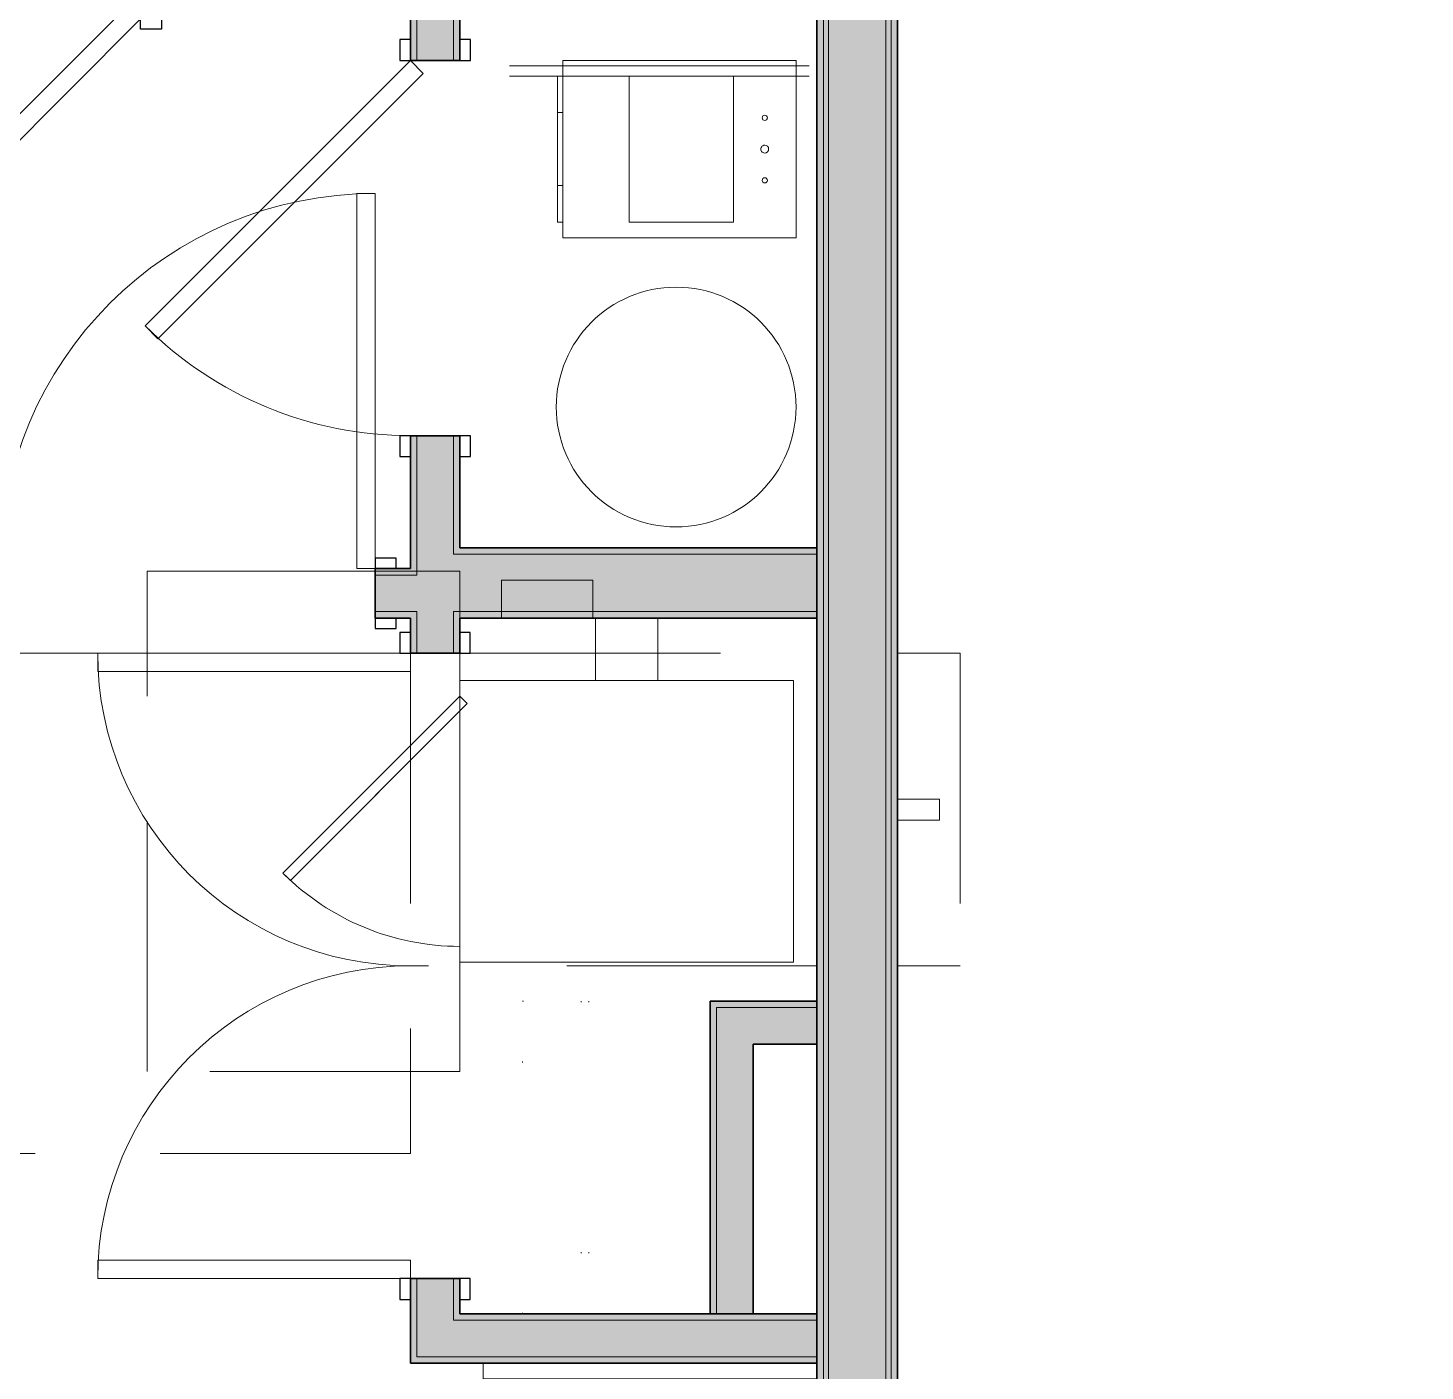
# Model space of a CAD drawing. Header units: inches. Extents: x 6 to 8416, y -388 to 6104.
# Drawn here: x 4348 to 4482, y 593.1 to 721.9 of the extents above; entities that cross this region are included whole.
import ezdxf

# ---------------------------------------------------------------- set-up
doc = ezdxf.new("R2010")
doc.units = ezdxf.units.IN
doc.header["$MEASUREMENT"] = 0
doc.linetypes.add('Dot 1_16_', pattern=[24, 0, -24])
doc.linetypes.add('Hidden 1_16_', pattern=[36, 24, -12])
for name, color, linetype, lineweight in [('A-DETL', 90, 'Continuous', 13), ('A-DOOR', 31, 'Continuous', 18), ('A-DOOR-FRAM', 31, 'Continuous', 25), ('A-GENM', 13, 'Continuous', 18), ('A-ROOM', 32, 'Continuous', 13), ('A-WALL', 113, 'Continuous', 25), ('A-WALL-PATT', 111, 'Continuous', 35), ('I-WALL', 2, 'Continuous', 25), ('M-EQPM', 50, 'Continuous', 18), ('Q-CASE', 31, 'Continuous', 18), ('Q-SPCQ', 91, 'Continuous', 18)]:
    doc.layers.add(name, color=color, linetype=linetype, lineweight=lineweight)

# ---------------------------------------------------------------- blocks, each defined once
blk = doc.blocks.new('Unit-Single-Flush-ICC ADA-AM - 36_ x 84_-NR _U-BA _ BATH_-V125-LEVEL 3 - PLAN Copy 1 Copy 1')
at = {"layer": 'A-DOOR'}
for p, q in [((16.76, -1.14), (-8.69, -26.59)), ((16.76, -1.14), (18, -2.38)), ((18, -2.38), (-7.46, -27.83)), ((-8.69, -26.59), (-7.46, -27.83))]:
    blk.add_line(p, q, dxfattribs=at)
at = {"layer": 'A-DOOR', "lineweight": 9}
blk.add_arc((18, -2.38), 36, 180, 225, dxfattribs=at)
at = {"layer": 'A-DOOR-FRAM'}
for p, q in [((-20, 2.38), (-20, 3.38)), ((-20, 3.38), (-18, 3.38)), ((-18, 3.38), (-18, 2.38)), ((18, 2.38), (18, 3.38)), ((18, 3.38), (20, 3.38)), ((20, 3.38), (20, 2.38)), ((-18, 2.38), (-20, 2.38)), ((20, 2.38), (18, 2.38)), ((-20, -2.38), (-18, -2.38)), ((-20, -3.37), (-20, -2.38)), ((-18, -2.38), (-18, -3.37)), ((18, -2.38), (20, -2.38)), ((18, -3.37), (18, -2.38)), ((20, -2.38), (20, -3.37)), ((-18, -3.37), (-20, -3.37)), ((20, -3.37), (18, -3.37))]:
    blk.add_line(p, q, dxfattribs=at)
at = {"layer": 'A-DOOR-FRAM', "lineweight": 18}
for p, q in [((-20, 3.38), (-18, 3.38)), ((-20, 3.38), (-20, 2.38)), ((-18, 3.38), (-18, 2.38)), ((18, 3.38), (20, 3.38)), ((18, 3.38), (18, 2.38)), ((20, 3.38), (20, 2.38)), ((-18, 2.38), (-20, 2.38)), ((20, 2.38), (18, 2.38)), ((-20, -3.37), (-20, -2.38)), ((-20, -2.38), (-18, -2.38)), ((-18, -3.37), (-18, -2.38)), ((18, -3.37), (18, -2.38)), ((18, -2.38), (20, -2.38)), ((20, -3.37), (20, -2.38)), ((-18, -3.37), (-20, -3.37)), ((20, -3.37), (18, -3.37))]:
    blk.add_line(p, q, dxfattribs=at)
blk = doc.blocks.new('Unit-Single-Flush-ICC ADA-AM - 36_ x 84_-NR _U-BE _ BED_-6493364-LEVEL 3 - PLAN Copy 1 Copy 1')
at = {"layer": 'A-DOOR'}
for p, q in [((16.25, 38.38), (18, 38.38)), ((16.25, 2.37), (16.25, 38.38)), ((18, 2.37), (18, 38.38)), ((16.25, 2.37), (18, 2.37))]:
    blk.add_line(p, q, dxfattribs=at)
at = {"layer": 'A-DOOR', "lineweight": 9}
blk.add_arc((18, 2.37), 36, 90, 180, dxfattribs=at)
at = {"layer": 'A-DOOR-FRAM'}
for p, q in [((-18, 3.37), (-20, 3.37)), ((-20, 3.37), (-20, 2.37)), ((-18, 2.37), (-18, 3.37)), ((20, 3.37), (18, 3.37)), ((18, 3.37), (18, 2.37)), ((20, 2.37), (20, 3.37)), ((-20, 2.37), (-18, 2.37)), ((18, 2.37), (20, 2.37)), ((-18, -2.38), (-20, -2.38)), ((-20, -2.38), (-20, -3.38)), ((-18, -3.38), (-18, -2.38)), ((20, -2.38), (18, -2.38)), ((18, -2.38), (18, -3.38)), ((20, -3.38), (20, -2.38)), ((-20, -3.38), (-18, -3.38)), ((18, -3.38), (20, -3.38))]:
    blk.add_line(p, q, dxfattribs=at)
at = {"layer": 'A-DOOR-FRAM', "lineweight": 18}
for p, q in [((-18, 3.37), (-20, 3.37)), ((-20, 3.37), (-20, 2.37)), ((-18, 3.37), (-18, 2.37)), ((20, 3.37), (18, 3.37)), ((18, 3.37), (18, 2.37)), ((20, 3.37), (20, 2.37)), ((-20, 2.37), (-18, 2.37)), ((18, 2.37), (20, 2.37)), ((-20, -3.38), (-20, -2.38)), ((-18, -2.38), (-20, -2.38)), ((-18, -3.38), (-18, -2.38)), ((18, -3.38), (18, -2.38)), ((20, -2.38), (18, -2.38)), ((20, -3.38), (20, -2.38)), ((-20, -3.38), (-18, -3.38)), ((18, -3.38), (20, -3.38))]:
    blk.add_line(p, q, dxfattribs=at)
blk = doc.blocks.new('PL Water Heater-IL - 40 Gallon-2491747-LEVEL 3 - PLAN Copy 1 Copy 1')
at = {"layer": 'M-EQPM'}
blk.add_circle((0, 0), 11.5, dxfattribs=at)
blk = doc.blocks.new('Unit-Single-Flush-ICC ADA-AM - 36_ x 84_-NR _U-M _ Maintenance_Utility Only_-6560986-LEVEL 3 - PLAN Copy 1 Copy 1')
at = {"layer": 'A-DOOR'}
for p, q in [((-8.69, 26.59), (-7.46, 27.83)), ((18, 2.37), (-7.46, 27.83)), ((16.76, 1.14), (-8.69, 26.59)), ((16.76, 1.14), (18, 2.37))]:
    blk.add_line(p, q, dxfattribs=at)
at = {"layer": 'A-DOOR', "lineweight": 9}
blk.add_arc((18, 2.37), 36, 135, 180, dxfattribs=at)
at = {"layer": 'A-DOOR-FRAM'}
for p, q in [((-18, 3.37), (-20, 3.37)), ((-20, 3.37), (-20, 2.37)), ((-18, 2.37), (-18, 3.37)), ((20, 3.37), (18, 3.37)), ((18, 3.37), (18, 2.37)), ((20, 2.37), (20, 3.37)), ((-20, 2.37), (-18, 2.37)), ((18, 2.37), (20, 2.37)), ((-18, -2.38), (-20, -2.38)), ((-20, -2.38), (-20, -3.38)), ((-18, -3.38), (-18, -2.38)), ((20, -2.38), (18, -2.38)), ((18, -2.38), (18, -3.38)), ((20, -3.38), (20, -2.38)), ((-20, -3.38), (-18, -3.38)), ((18, -3.38), (20, -3.38))]:
    blk.add_line(p, q, dxfattribs=at)
at = {"layer": 'A-DOOR-FRAM', "lineweight": 18}
for p, q in [((-18, 3.37), (-20, 3.37)), ((-20, 3.37), (-20, 2.37)), ((-18, 3.37), (-18, 2.37)), ((20, 3.37), (18, 3.37)), ((18, 3.37), (18, 2.37)), ((20, 3.37), (20, 2.37)), ((-20, 2.37), (-18, 2.37)), ((18, 2.37), (20, 2.37)), ((-20, -3.38), (-20, -2.38)), ((-18, -2.38), (-20, -2.38)), ((-18, -3.38), (-18, -2.38)), ((18, -3.38), (18, -2.38)), ((20, -2.38), (18, -2.38)), ((20, -3.38), (20, -2.38)), ((-20, -3.38), (-18, -3.38)), ((18, -3.38), (20, -3.38))]:
    blk.add_line(p, q, dxfattribs=at)
blk = doc.blocks.new('SE Appl Unit-WD-Stack-AM - 27_ W x 32_ D x 78 3_4_ H_ Left Exhaust-6380382-LEVEL 3 - PLAN Copy 1 Copy 1')
at = {"layer": 'Q-SPCQ', "linetype": 'Hidden 1_16_', "lineweight": 9}
for p, q in [((-19.5, -13), (-13.5, -13)), ((-19.5, -19), (-13.5, -19))]:
    blk.add_line(p, q, dxfattribs=at)
blk = doc.blocks.new('z Nested-WD-Frontld - Washer _ Dryer-2223882-LEVEL 3 - PLAN Copy 1 Copy 1')
at = {"layer": 'Q-SPCQ'}
for p, q in [((13.5, 0), (-13.5, 0)), ((-13.5, 0), (-13.5, -32)), ((13.5, -32), (13.5, 0)), ((-13.5, -32), (13.5, -32))]:
    blk.add_line(p, q, dxfattribs=at)
at = {"layer": 'Q-SPCQ', "lineweight": 9}
for p, q in [((-11.29, -31.29), (-12, -32)), ((-12, -32), (4.97, -48.97)), ((-11.29, -31.29), (-10.59, -32)), ((-10.59, -32), (5.68, -48.26)), ((5.68, -48.26), (4.97, -48.97))]:
    blk.add_line(p, q, dxfattribs=at)
blk.add_arc((-12, -32), 24, 315, 0, dxfattribs=at)
blk = doc.blocks.new('z Nested-WD-Frontld - Washer _ Dryer-2223883-LEVEL 3 - PLAN Copy 1 Copy 1')
at = {"layer": 'Q-SPCQ'}
for p, q in [((13.5, 0), (-13.5, 0)), ((-13.5, 0), (-13.5, -32)), ((13.5, -32), (13.5, 0)), ((-13.5, -32), (13.5, -32))]:
    blk.add_line(p, q, dxfattribs=at)
at = {"layer": 'Q-SPCQ', "lineweight": 9}
for p, q in [((-11.29, -31.29), (-12, -32)), ((-12, -32), (4.97, -48.97)), ((-11.29, -31.29), (5.68, -48.26)), ((5.68, -48.26), (4.97, -48.97))]:
    blk.add_line(p, q, dxfattribs=at)
blk.add_arc((-12, -32), 24, 315, 0, dxfattribs=at)
blk = doc.blocks.new('z Nested Clearance-Rectangle-AM - Clearance-V706-LEVEL 3 - PLAN Copy 1 Copy 1')
at = {"layer": 'A-GENM', "linetype": 'Hidden 1_16_', "lineweight": 9}
for p, q in [((-15, -48), (-15, 0)), ((-15, 0), (6.875, 0)), ((6.875, 0), (15, 0)), ((15, 0), (15, -4.5)), ((15, -4.5), (15, -5.875)), ((15, -5.875), (15, -7.875)), ((15, -7.875), (15, -10.5)), ((15, -10.5), (15, -37.5)), ((15, -37.5), (15, -48)), ((15, -48), (-15, -48))]:
    blk.add_line(p, q, dxfattribs=at)
blk = doc.blocks.new('z BA Nested-Washer Hookup - 8 3_4_ W x 7 1_2_ H x 3 5_8_ D-2223884-LEVEL 3 - PLAN Copy 1 Copy 1')
at = {"layer": 'Q-SPCQ'}
for p, q in [((-4.375, 0.375), (-4.375, 4)), ((-4.375, 4), (4.375, 4)), ((4.375, 4), (4.375, 0.375)), ((4.375, 0.375), (-4.375, 0.375))]:
    blk.add_line(p, q, dxfattribs=at)
blk = doc.blocks.new('CW - LW - Filler - Toe Kick - AM - 1 1_2_ W x 32_ D x H-2258354-LEVEL 3 - PLAN Copy 1 Copy 1')
at = {"layer": 'Q-CASE', "lineweight": 9}
for p, q in [((18.24, 0), (18.24, -32)), ((18.24, 0), (18.24, -32)), ((19.74, 0), (18.24, 0)), ((18.24, -32), (18.24, 0)), ((19.74, -32), (19.74, 0)), ((19.74, -32), (19.74, 0)), ((18.24, -32), (19.74, -32)), ((18.24, -32), (19.74, -32)), ((18.24, -32), (19.74, -32)), ((18.24, -32), (19.74, -32))]:
    blk.add_line(p, q, dxfattribs=at)
blk = doc.blocks.new('Unit-Double-Louver-ICC ADA-AM - 60_ x 84_-BL-NR _U-L4 _ LOUVER_LAUNDRY_-5466175-LEVEL 3 - PLAN Copy 1 Copy 1')
at = {"layer": 'A-DOOR'}
for p, q in [((-36, 2.37), (-36, 32.37)), ((-34.25, 32.37), (-36, 32.37)), ((-34.25, 2.37), (-34.25, 32.37)), ((22.25, 32.37), (24, 32.37)), ((22.25, 2.37), (22.25, 32.37)), ((24, 2.37), (24, 32.37)), ((-34.25, 2.37), (-36, 2.37)), ((-6, 2.37), (-6, 0.62)), ((22.25, 2.37), (24, 2.37))]:
    blk.add_line(p, q, dxfattribs=at)
at = {"layer": 'A-DOOR', "lineweight": 9}
for centre, start, end in [((-36, 2.37), 360, 90), ((24, 2.37), 90, 180)]:
    blk.add_arc(centre, 30, start, end, dxfattribs=at)
at = {"layer": 'A-DOOR-FRAM'}
for p, q in [((-36, 3.38), (-38, 3.38)), ((-38, 3.38), (-38, 2.37)), ((-36, 2.37), (-36, 3.38)), ((26, 3.38), (24, 3.38)), ((24, 3.38), (24, 2.37)), ((26, 2.37), (26, 3.38)), ((-38, 2.37), (-36, 2.37)), ((24, 2.37), (26, 2.37)), ((-36, -2.37), (-38, -2.37)), ((-38, -2.37), (-38, -3.37)), ((-36, -3.37), (-36, -2.37)), ((26, -2.37), (24, -2.37)), ((24, -2.37), (24, -3.37)), ((26, -3.37), (26, -2.37)), ((-38, -3.37), (-36, -3.37)), ((24, -3.37), (26, -3.37))]:
    blk.add_line(p, q, dxfattribs=at)
at = {"layer": 'A-DOOR-FRAM', "lineweight": 18}
for p, q in [((-36, 3.38), (-38, 3.38)), ((-38, 3.38), (-38, 2.37)), ((-36, 3.38), (-36, 2.37)), ((26, 3.38), (24, 3.38)), ((24, 3.38), (24, 2.37)), ((26, 3.38), (26, 2.37)), ((-38, 2.37), (-36, 2.37)), ((24, 2.37), (26, 2.37)), ((-38, -3.37), (-38, -2.37)), ((-36, -2.37), (-38, -2.37)), ((-36, -3.37), (-36, -2.37)), ((24, -3.37), (24, -2.37)), ((26, -2.37), (24, -2.37)), ((26, -3.37), (26, -2.37)), ((-38, -3.37), (-36, -3.37)), ((24, -3.37), (26, -3.37))]:
    blk.add_line(p, q, dxfattribs=at)
blk = doc.blocks.new('GM Door Pull Clearance-ICC ADA-AM - GM Door Pull Clearance-ICC ADA-AM-V717-LEVEL 3 - PLAN Copy 1 Copy 1')
at = {"layer": 'A-GENM', "linetype": 'Hidden 1_16_', "lineweight": 9}
for p, q in [((-33, 57.66), (-33, 62.38)), ((-33, 62.38), (-26.42, 62.38)), ((-26.13, 62.38), (-17.85, 62.38)), ((-16.66, 62.38), (-13, 62.38)), ((-13, 62.38), (-11.56, 62.38)), ((-10.06, 62.38), (2.06, 62.38)), ((2.06, 62.38), (2.44, 62.38)), ((2.44, 62.38), (13.06, 62.38)), ((13.94, 62.38), (15, 62.38)), ((15, 62.38), (15, 61.87)), ((15, 61.86), (15, 61)), ((-1, 60.37), (-1, 56.87)), ((-1, 60.37), (1, 60.37)), ((1, 60.37), (1, 56.87)), ((15, 60.93), (15, 60.49)), ((15, 60.37), (15, 56.87)), ((-33, 55.75), (-33, 56.56)), ((-1, 56.87), (-1, 54.87)), ((1, 56.87), (1, 54.87)), ((15, 56.87), (15, 52.37)), ((-33, 55), (-33, 55.75)), ((-2.41, 56.29), (-3.83, 54.87)), ((-1, 54.87), (-2.41, 56.29)), ((1, 54.87), (2.41, 56.29)), ((2.41, 56.29), (3.83, 54.87)), ((-33, 48.87), (-33, 54.87)), ((-3.83, 54.87), (-1.33, 52.37)), ((3.83, 54.87), (1.33, 52.37)), ((-1.33, 52.37), (0, 51.05)), ((1.33, 52.37), (0, 51.05)), ((15, 52.37), (15, 48.25)), ((-33, 48.25), (-33, 48.72)), ((-33, 2.37), (-33, 48.25)), ((15, 48.25), (15, 3.37)), ((15, 3.37), (15, 2.37)), ((15, 2.37), (-33, 2.37))]:
    blk.add_line(p, q, dxfattribs=at)
blk = doc.blocks.new('GM Door Push Clearance-ICC ADA-AM - GM Door Push Clearance-ICC ADA-AM-V718-LEVEL 3 - PLAN Copy 1 Copy 1')
at = {"layer": 'A-GENM', "linetype": 'Hidden 1_16_', "lineweight": 9}
for p, q in [((-15, -36.625), (-15, -2.375)), ((-15, -2.375), (-14.625, -2.375)), ((-14.625, -2.375), (12.375, -2.375)), ((12.375, -2.375), (15, -2.375)), ((15, -2.375), (15, -3.375)), ((15, -3.375), (15, -36.625)), ((-15, -50.375), (-15, -44.375)), ((-1, -48.375), (-1, -44.375)), ((1, -48.375), (1, -44.375)), ((15, -44.375), (15, -50.375)), ((1, -48.375), (-1, -48.375)), ((15, -50.375), (-15, -50.375))]:
    blk.add_line(p, q, dxfattribs=at)
blk = doc.blocks.new('CW Closet Shelf-AM - CW Closet Shelf-AM-2224122-LEVEL 3 - PLAN Copy 1 Copy 1')
at = {"layer": 'Q-CASE', "linetype": 'Dot 1_16_', "lineweight": 9}
for p, q in [((-14.26, -42), (-14.26, -24)), ((-14.26, -24), (15.74, -24)), ((15.74, -24), (15.74, -42)), ((-14.26, -35.62), (15.74, -35.62)), ((-14.26, -36.37), (15.74, -36.37)), ((15.74, -42), (-14.26, -42))]:
    blk.add_line(p, q, dxfattribs=at)
blk = doc.blocks.new('ME Fan Coil Unit - Vertical - Stack-IL - 300 CFM-V661-LEVEL 3 - PLAN Copy 1 Copy 1')
at = {"layer": 'A-GENM'}
for p, q in [((1.5, -0.5), (5, -0.5)), ((1.5, -0.5), (5, -0.5)), ((1.5, -0.5), (5, -0.5)), ((1.5, -0.5), (5, -0.5)), ((1.5, -0.5), (5, -0.5)), ((1.5, -0.5), (5, -0.5)), ((1.5, -0.5), (5, -0.5)), ((1.5, -0.5), (5, -0.5)), ((1.5, -0.5), (5, -0.5)), ((1.5, -0.5), (5, -0.5)), ((1.5, -0.5), (5, -0.5)), ((1.5, -0.5), (5, -0.5)), ((1.5, -0.5), (5, -0.5)), ((1.5, -0.5), (5, -0.5)), ((1.5, -0.5), (5, -0.5)), ((1.5, -0.5), (5, -0.5)), ((1.5, -0.5), (5, -0.5)), ((1.5, -0.5), (5, -0.5)), ((1.5, -0.5), (5, -0.5)), ((1.5, -0.5), (5, -0.5)), ((1.5, -0.5), (5, -0.5)), ((1.5, -0.5), (5, -0.5)), ((1.5, -0.5), (5, -0.5)), ((5, -0.5), (12, -0.5)), ((5, -0.5), (12, -0.5)), ((5, -0.5), (12, -0.5)), ((5, -0.5), (12, -0.5)), ((5, -0.5), (12, -0.5)), ((5, -0.5), (12, -0.5)), ((5, -0.5), (12, -0.5)), ((5, -0.5), (12, -0.5)), ((5, -0.5), (12, -0.5)), ((5, -0.5), (12, -0.5)), ((5, -0.5), (12, -0.5)), ((5, -0.5), (12, -0.5)), ((5, -0.5), (12, -0.5)), ((5, -0.5), (12, -0.5)), ((5, -0.5), (12, -0.5)), ((5, -0.5), (12, -0.5)), ((5, -0.5), (12, -0.5)), ((5, -0.5), (12, -0.5)), ((5, -0.5), (12, -0.5)), ((5, -0.5), (12, -0.5)), ((5, -0.5), (12, -0.5)), ((5, -0.5), (12, -0.5)), ((5, -0.5), (12, -0.5)), ((12, -0.5), (15.5, -0.5)), ((12, -0.5), (15.5, -0.5)), ((12, -0.5), (15.5, -0.5)), ((12, -0.5), (15.5, -0.5)), ((12, -0.5), (15.5, -0.5)), ((12, -0.5), (15.5, -0.5)), ((12, -0.5), (15.5, -0.5)), ((12, -0.5), (15.5, -0.5)), ((12, -0.5), (15.5, -0.5)), ((12, -0.5), (15.5, -0.5)), ((12, -0.5), (15.5, -0.5)), ((12, -0.5), (15.5, -0.5)), ((12, -0.5), (15.5, -0.5)), ((12, -0.5), (15.5, -0.5)), ((12, -0.5), (15.5, -0.5)), ((12, -0.5), (15.5, -0.5)), ((12, -0.5), (15.5, -0.5)), ((12, -0.5), (15.5, -0.5)), ((12, -0.5), (15.5, -0.5)), ((12, -0.5), (15.5, -0.5)), ((12, -0.5), (15.5, -0.5)), ((12, -0.5), (15.5, -0.5)), ((12, -0.5), (15.5, -0.5))]:
    blk.add_line(p, q, dxfattribs=at)
at = {"layer": 'M-EQPM'}
for p, q in [((17, 22.375), (0, 22.375)), ((0, 22.375), (0, 0)), ((0, 0), (0, 22.375)), ((0, 22.375), (17, 22.375)), ((17, 0), (17, 22.375)), ((17, 22.375), (17, 0)), ((1.5, 16.375), (15.5, 16.375)), ((1.5, 6.375), (1.5, 16.375)), ((15.5, 16.375), (1.5, 16.375)), ((1.5, 16.375), (1.5, 6.375)), ((15.5, 16.375), (15.5, 6.375)), ((15.5, 6.375), (15.5, 16.375)), ((15.5, 6.375), (1.5, 6.375)), ((1.5, 6.375), (15.5, 6.375)), ((0, 0), (17, 0)), ((1.5, 0), (0, 0)), ((5, 0), (1.5, 0)), ((1.5, 0), (15.5, 0)), ((15.5, 0), (1.5, 0)), ((5, 0), (1.5, 0)), ((1.5, 0), (5, 0)), ((1.5, 0), (1.5, -0.5)), ((1.5, 0), (1.5, -0.5)), ((1.5, 0), (1.5, -0.5)), ((1.5, 0), (1.5, -0.5)), ((15.5, -0.5), (1.5, -0.5)), ((1.5, -0.5), (15.5, -0.5)), ((5, -0.5), (1.5, -0.5)), ((1.5, -0.5), (5, -0.5)), ((12, 0), (5, 0)), ((5, 0), (12, 0)), ((12, 0), (5, 0)), ((12, 0), (5, 0)), ((5, 0), (12, 0)), ((5, 0), (5, -0.5)), ((5, 0), (5, -0.5)), ((12, -0.5), (5, -0.5)), ((5, -0.5), (12, -0.5)), ((12, -0.5), (5, -0.5)), ((5, -0.5), (12, -0.5)), ((15.5, 0), (12, 0)), ((15.5, 0), (12, 0)), ((12, 0), (15.5, 0)), ((12, -0.5), (12, 0)), ((12, 0), (12, -0.5)), ((15.5, -0.5), (12, -0.5)), ((12, -0.5), (15.5, -0.5)), ((17, 0), (15.5, 0)), ((15.5, -0.5), (15.5, 0)), ((15.5, 0), (15.5, -0.5)), ((15.5, -0.5), (15.5, 0)), ((15.5, 0), (15.5, -0.5))]:
    blk.add_line(p, q, dxfattribs=at)
for centre, radius, start, end in [((5.5, 19.375), 0.25, 0, 180), ((5.5, 19.375), 0.25, 0, 180), ((5.5, 19.375), 0.25, 180, 360), ((5.5, 19.375), 0.25, 180, 360), ((8.5, 19.375), 0.375, 0, 180), ((8.5, 19.375), 0.375, 0, 180), ((8.5, 19.375), 0.375, 180, 240), ((8.5, 19.375), 0.375, 180, 240), ((8.5, 19.375), 0.375, 240, 255), ((8.5, 19.375), 0.375, 240, 255), ((8.5, 19.375), 0.375, 255, 360), ((8.5, 19.375), 0.375, 255, 360), ((11.5, 19.375), 0.25, 0, 180), ((11.5, 19.375), 0.25, 0, 180), ((11.5, 19.375), 0.25, 180, 360), ((11.5, 19.375), 0.25, 180, 360)]:
    blk.add_arc(centre, radius, start, end, dxfattribs=at)

msp = doc.modelspace()

# ---------------------------------------------------------------- hatches: boundary and pattern name
at = {"layer": 'A-WALL-PATT', "lineweight": 25}
h = msp.add_hatch(color=10, dxfattribs=at)
h.paths.add_polyline_path([(4431.41533733, 344.18577679), (4431.41533733, 348.18577679), (4430.79033733, 348.18577679), (4430.79033733, 344.18577679)])
h.paths.add_polyline_path([(4430.79033733, 384.18577679), (4431.41533733, 384.18577679), (4431.41533733, 807.06077679), (4430.79033733, 807.06077679), (4430.79033733, 409.83856081)])
at = {"layer": 'A-WALL-PATT'}
h = msp.add_hatch(color=10, dxfattribs=at)
h.paths.add_polyline_path([(4423.66533733, 344.18577679), (4424.29033733, 344.18577679), (4424.29033733, 348.18577679), (4423.66533733, 348.18577679)])
h.paths.add_polyline_path([(4424.29033733, 384.18577679), (4424.29033733, 800.43577679), (4423.66533733, 800.43577679), (4423.66533733, 384.18577679)])
h = msp.add_hatch(color=10, dxfattribs=at)
h.paths.add_polyline_path([(4424.79033733, 344.18577679), (4424.79033733, 348.18577679), (4424.29033733, 348.18577679), (4424.29033733, 344.18577679)])
h.paths.add_polyline_path([(4424.29033733, 384.18577679), (4424.79033733, 384.18577679), (4424.79033733, 801.06077679), (4424.29033733, 801.06077679), (4424.29033733, 409.83856081)])
at = {"layer": 'A-WALL-PATT', "lineweight": 25, "transparency": 33554560}
h = msp.add_hatch(color=10, dxfattribs=at)
h.paths.add_polyline_path([(4384.66533733, 594.43577679), (4385.29033733, 594.43577679), (4385.29033733, 601.93577679), (4384.66533733, 601.93577679), (4384.66533733, 598.56077679)])
h.paths.add_polyline_path([(4385.29033733, 661.93577679), (4385.29033733, 665.93577679), (4384.66533733, 665.93577679), (4384.66533733, 661.93577679)])
h.paths.add_polyline_path([(4384.66533733, 669.43577679), (4385.29033733, 669.43577679), (4385.29033733, 682.81077679), (4384.66533733, 682.81077679), (4384.66533733, 670.06077679)])
h.paths.add_polyline_path([(4385.29033733, 718.81077679), (4385.29033733, 722.81077679), (4384.66533733, 722.81077679), (4384.66533733, 718.81077679)])
at = {"layer": 'A-WALL-PATT', "transparency": 33554560}
h = msp.add_hatch(color=10, dxfattribs=at)
h.paths.add_polyline_path([(4389.41533733, 598.56077679), (4389.41533733, 601.93577679), (4388.79033733, 601.93577679), (4388.79033733, 598.56077679)])
h.paths.add_polyline_path([(4388.79033733, 661.93577679), (4389.41533733, 661.93577679), (4389.41533733, 665.93577679), (4388.79033733, 665.93577679), (4388.79033733, 665.70131081)])
h.paths.add_polyline_path([(4389.41533733, 671.43577679), (4389.41533733, 682.81077679), (4388.79033733, 682.81077679), (4388.79033733, 671.43577679)])
h.paths.add_polyline_path([(4389.41533733, 718.81077679), (4389.41533733, 722.81077679), (4388.79033733, 722.81077679), (4388.79033733, 718.81077679)])
at = {"layer": 'A-WALL-PATT', "lineweight": 25, "transparency": 33554560}
for points in [[(4423.66533733, 671.43577679), (4423.66533733, 672.06077679), (4389.41533733, 672.06077679), (4389.41533733, 671.43577679), (4409.76053685, 671.43577679)], [(4423.66533733, 627.93577679), (4423.66533733, 628.56077679), (4413.41533733, 628.56077679), (4413.41533733, 627.93577679), (4414.04033733, 627.93577679)], [(4414.04033733, 598.56077679), (4414.04033733, 627.93577679), (4413.41533733, 627.93577679), (4413.41533733, 598.56077679)], [(4423.66533733, 597.93577679), (4423.66533733, 598.56077679), (4388.79033733, 598.56077679), (4388.79033733, 597.93577679), (4409.76053685, 597.93577679)]]:
    msp.add_hatch(color=10, dxfattribs=at).paths.add_polyline_path(points)
at = {"layer": 'A-WALL-PATT', "transparency": 33554560}
h = msp.add_hatch(color=10, dxfattribs=at)
h.paths.add_polyline_path([(4138.41533733, 669.43577679), (4345.29033733, 669.43577679), (4345.29033733, 670.06077679), (4138.41533733, 670.06077679)])
h.paths.add_polyline_path([(4384.66533733, 669.43577679), (4384.66533733, 670.06077679), (4381.29033733, 670.06077679), (4381.29033733, 669.43577679)])
at = {"layer": 'A-WALL-PATT', "lineweight": 25, "transparency": 33554560}
h = msp.add_hatch(color=10, dxfattribs=at)
h.paths.add_polyline_path([(4138.41533733, 665.31077679), (4234.41533733, 665.31077679), (4234.41533733, 665.93577679), (4138.41533733, 665.93577679)])
h.paths.add_polyline_path([(4238.54033733, 665.31077679), (4263.16533733, 665.31077679), (4263.16533733, 665.93577679), (4237.91533733, 665.93577679), (4237.91533733, 665.31077679)])
h.paths.add_polyline_path([(4266.66533733, 665.31077679), (4326.66533733, 665.31077679), (4326.66533733, 665.93577679), (4266.66533733, 665.93577679), (4266.66533733, 665.70131081)])
h.paths.add_polyline_path([(4330.16533733, 665.31077679), (4334.66533733, 665.31077679), (4334.66533733, 665.93577679), (4330.16533733, 665.93577679), (4330.16533733, 665.70131081)])
h.paths.add_polyline_path([(4338.16533733, 665.31077679), (4345.29033733, 665.31077679), (4345.29033733, 665.93577679), (4338.16533733, 665.93577679), (4338.16533733, 665.70131081)])
h.paths.add_polyline_path([(4381.29033733, 665.31077679), (4384.66533733, 665.31077679), (4384.66533733, 665.93577679), (4381.29033733, 665.93577679), (4381.29033733, 665.70131081)])
at = {"layer": 'A-WALL-PATT', "transparency": 33554560}
h = msp.add_hatch(color=10, dxfattribs=at)
h.paths.add_polyline_path([(4423.66533733, 665.31077679), (4423.66533733, 665.93577679), (4402.16533733, 665.93577679), (4402.16533733, 665.31077679), (4409.76053685, 665.31077679)])
h.paths.add_polyline_path([(4393.41533733, 665.31077679), (4393.41533733, 665.93577679), (4389.41533733, 665.93577679), (4389.41533733, 665.31077679)])
for points in [[(4402.16533733, 665.31077679), (4402.16533733, 665.93577679), (4393.41533733, 665.93577679), (4393.41533733, 665.31077679)], [(4423.66533733, 593.81077679), (4423.66533733, 594.43577679), (4384.66533733, 594.43577679), (4384.66533733, 593.81077679), (4409.76053685, 593.81077679)]]:
    msp.add_hatch(color=10, dxfattribs=at).paths.add_polyline_path(points)
at = {"layer": 'I-WALL'}
h = msp.add_hatch(color=10, dxfattribs=at)
h.paths.add_polyline_path([(4430.29033733, 344.18577679), (4430.29033733, 348.18577679), (4424.79033733, 348.18577679), (4424.79033733, 344.18577679)])
h.paths.add_polyline_path([(4424.79033733, 384.18577679), (4430.29033733, 384.18577679), (4430.29033733, 806.56077679), (4424.79033733, 806.56077679), (4424.79033733, 409.83856081)])
h = msp.add_hatch(color=10, dxfattribs=at)
h.paths.add_polyline_path([(4430.79033733, 344.18577679), (4430.79033733, 348.18577679), (4430.29033733, 348.18577679), (4430.29033733, 344.18577679)])
h.paths.add_polyline_path([(4430.79033733, 384.18577679), (4430.79033733, 806.56077679), (4430.29033733, 806.56077679), (4430.29033733, 384.18577679)])
at = {"layer": 'I-WALL', "transparency": 33554560}
h = msp.add_hatch(color=10, dxfattribs=at)
h.paths.add_polyline_path([(4388.79033733, 597.93577679), (4388.79033733, 601.93577679), (4385.29033733, 601.93577679), (4385.29033733, 597.93577679)])
h.paths.add_polyline_path([(4388.79033733, 661.93577679), (4388.79033733, 682.81077679), (4385.29033733, 682.81077679), (4385.29033733, 661.93577679)])
h.paths.add_polyline_path([(4388.79033733, 718.81077679), (4388.79033733, 723.43577679), (4385.29033733, 723.43577679), (4385.29033733, 718.81077679)])
for points in [[(4402.16533733, 665.93577679), (4423.66533733, 665.93577679), (4423.66533733, 671.43577679), (4388.79033733, 671.43577679), (4388.79033733, 665.93577679), (4393.41533733, 665.93577679), (4393.41533733, 668.93577679), (4402.16533733, 668.93577679), (4402.16533733, 667.98322204)], [(4402.16533733, 665.93577679), (4402.16533733, 668.93577679), (4393.41533733, 668.93577679), (4393.41533733, 665.93577679)], [(4417.54033733, 624.43577679), (4423.66533733, 624.43577679), (4423.66533733, 627.93577679), (4414.04033733, 627.93577679), (4414.04033733, 624.43577679)], [(4417.54033733, 598.56077679), (4417.54033733, 624.43577679), (4414.04033733, 624.43577679), (4414.04033733, 598.56077679)], [(4423.66533733, 594.43577679), (4423.66533733, 597.93577679), (4385.29033733, 597.93577679), (4385.29033733, 594.43577679), (4409.76053685, 594.43577679)]]:
    msp.add_hatch(color=10, dxfattribs=at).paths.add_polyline_path(points)
h = msp.add_hatch(color=10, dxfattribs=at)
h.paths.add_polyline_path([(4138.41533733, 665.93577679), (4345.29033733, 665.93577679), (4345.29033733, 669.43577679), (4138.41533733, 669.43577679)])
h.paths.add_polyline_path([(4381.29033733, 665.93577679), (4385.29033733, 665.93577679), (4385.29033733, 669.43577679), (4381.29033733, 669.43577679)])

# ---------------------------------------------------------------- linework, layer by layer
at = {"layer": 'A-DETL', "lineweight": 9}
for p, q in [((4394.16533733, 718.31077679), (4422.91533733, 718.31077679)), ((4394.16533733, 717.31077679), (4422.91533733, 717.31077679))]:
    msp.add_line(p, q, dxfattribs=at)
at = {"layer": 'A-ROOM', "lineweight": 9, "flags": 128}
msp.add_lwpolyline([(4493.16533733, 463.56077679), (4493.16533733, 499.68577679), (4493.16533733, 883.62297079), (4493.16533733, 883.68577679), (4493.16533733, 886.68577679), (4493.16533733, 918.56077679), (4411.47814332, 918.56077679), (4411.04033733, 918.56077679), (4411.04033733, 848.68577679), (4405.29033733, 848.68577679), (4405.29033733, 807.68577679), (4431.41533733, 807.68577679), (4431.41533733, 344.18577679)], dxfattribs=at)
msp.add_lwpolyline([(4139.04033733, 272.68577679), (4245.47753134, 272.68577679), (4245.54033733, 272.68577679), (4282.66533733, 272.68577679), (4282.72814332, 272.68577679), (4308.79033733, 272.68577679), (4308.79033733, 274.68577679), (4424.16533733, 274.68577679), (4424.16533733, 344.18577679), (4423.66533733, 344.18577679), (4423.66533733, 800.43577679), (4411.04033733, 800.43577679), (4411.04033733, 793.81077679), (4139.04033733, 793.81077679)], close=True, dxfattribs=at)
at = {"layer": 'A-WALL', "lineweight": 9}
for p, q in [((4430.79033733, 807.06077679), (4430.79033733, 384.18577679)), ((4430.29033733, 806.56077679), (4430.29033733, 384.18577679)), ((4424.29033733, 801.06077679), (4424.29033733, 384.18577679)), ((4424.79033733, 801.06077679), (4424.79033733, 384.18577679)), ((4385.29033733, 718.81077679), (4385.29033733, 723.43577679)), ((4388.79033733, 718.81077679), (4388.79033733, 723.43577679)), ((4385.29033733, 669.43577679), (4385.29033733, 682.81077679)), ((4388.79033733, 671.43577679), (4388.79033733, 682.81077679)), ((4388.79033733, 671.43577679), (4423.66533733, 671.43577679)), ((4385.29033733, 669.43577679), (4381.29033733, 669.43577679)), ((4385.29033733, 665.93577679), (4381.29033733, 665.93577679)), ((4385.29033733, 661.93577679), (4385.29033733, 665.93577679)), ((4388.79033733, 661.93577679), (4388.79033733, 665.93577679)), ((4388.79033733, 665.93577679), (4423.66533733, 665.93577679)), ((4414.04033733, 627.93577679), (4423.66533733, 627.93577679)), ((4414.04033733, 598.56077679), (4414.04033733, 627.93577679)), ((4385.29033733, 594.43577679), (4385.29033733, 601.93577679)), ((4388.79033733, 597.93577679), (4388.79033733, 601.93577679)), ((4388.79033733, 597.93577679), (4423.66533733, 597.93577679)), ((4385.29033733, 594.43577679), (4423.66533733, 594.43577679))]:
    msp.add_line(p, q, dxfattribs=at)
at = {"layer": 'I-WALL', "lineweight": 35}
for p, q in [((4431.41533733, 384.18577679), (4431.41533733, 807.68577679)), ((4423.66533733, 790.43577679), (4423.66533733, 384.18577679)), ((4384.66533733, 722.81077679), (4384.66533733, 718.81077679)), ((4389.41533733, 718.81077679), (4389.41533733, 722.81077679)), ((4384.66533733, 718.81077679), (4389.41533733, 718.81077679)), ((4384.66533733, 682.81077679), (4384.66533733, 670.06077679)), ((4389.41533733, 682.81077679), (4384.66533733, 682.81077679)), ((4389.41533733, 672.06077679), (4389.41533733, 682.81077679)), ((4423.66533733, 672.06077679), (4389.41533733, 672.06077679)), ((4384.66533733, 670.06077679), (4381.29033733, 670.06077679)), ((4381.29033733, 670.06077679), (4381.29033733, 665.31077679)), ((4381.29033733, 665.31077679), (4384.66533733, 665.31077679)), ((4384.66533733, 665.31077679), (4384.66533733, 661.93577679)), ((4389.41533733, 661.93577679), (4389.41533733, 665.31077679)), ((4389.41533733, 665.31077679), (4423.66533733, 665.31077679)), ((4384.66533733, 661.93577679), (4389.41533733, 661.93577679)), ((4423.66533733, 628.56077679), (4413.41533733, 628.56077679)), ((4413.41533733, 628.56077679), (4413.41533733, 598.56077679)), ((4417.54033733, 624.43577679), (4423.66533733, 624.43577679)), ((4417.54033733, 598.56077679), (4417.54033733, 624.43577679)), ((4384.66533733, 601.93577679), (4384.66533733, 593.81077679)), ((4389.41533733, 601.93577679), (4384.66533733, 601.93577679)), ((4389.41533733, 598.56077679), (4389.41533733, 601.93577679)), ((4423.66533733, 598.56077679), (4389.41533733, 598.56077679)), ((4384.66533733, 593.81077679), (4423.66533733, 593.81077679))]:
    msp.add_line(p, q, dxfattribs=at)

# ---------------------------------------------------------------- block references
at = {"layer": 'A-DOOR'}
for name, p in [('Unit-Single-Flush-ICC ADA-AM - 36_ x 84_-NR _U-BA _ BATH_-V125-LEVEL 3 - PLAN Copy 1 Copy 1', (4340.79033733, 725.18577679)), ('Unit-Single-Flush-ICC ADA-AM - 36_ x 84_-NR _U-BE _ BED_-6493364-LEVEL 3 - PLAN Copy 1 Copy 1', (4363.29033733, 667.68577679))]:
    msp.add_blockref(name, p, dxfattribs=at)
at = {"layer": 'A-DOOR', "rotation": 90.00000000000006}
for name, p in [('Unit-Single-Flush-ICC ADA-AM - 36_ x 84_-NR _U-M _ Maintenance_Utility Only_-6560986-LEVEL 3 - PLAN Copy 1 Copy 1', (4387.04033733, 700.81077679)), ('Unit-Double-Louver-ICC ADA-AM - 60_ x 84_-BL-NR _U-L4 _ LOUVER_LAUNDRY_-5466175-LEVEL 3 - PLAN Copy 1 Copy 1', (4387.04033733, 637.93577679))]:
    msp.add_blockref(name, p, dxfattribs=at)
at = {"layer": 'A-GENM', "linetype": 'Hidden 1_16_', "lineweight": 9}
msp.add_blockref('z Nested Clearance-Rectangle-AM - Clearance-V706-LEVEL 3 - PLAN Copy 1 Copy 1', (4374.41533733, 669.81077679), dxfattribs=at)
at = {"layer": 'A-GENM', "linetype": 'Hidden 1_16_', "lineweight": 9, "rotation": 89.99999999999986}
for name in ['GM Door Pull Clearance-ICC ADA-AM - GM Door Pull Clearance-ICC ADA-AM-V717-LEVEL 3 - PLAN Copy 1 Copy 1', 'GM Door Push Clearance-ICC ADA-AM - GM Door Push Clearance-ICC ADA-AM-V718-LEVEL 3 - PLAN Copy 1 Copy 1']:
    msp.add_blockref(name, (4387.04033733, 646.93577679), dxfattribs=at)
at = {"layer": 'M-EQPM'}
for name, p, rotation in [('ME Fan Coil Unit - Vertical - Stack-IL - 300 CFM-V661-LEVEL 3 - PLAN Copy 1 Copy 1', (4399.29033733, 718.81077679), 269.999999999999), ('PL Water Heater-IL - 40 Gallon-2491747-LEVEL 3 - PLAN Copy 1 Copy 1', (4410.16533733, 685.56077679), 270.0000000000006)]:
    msp.add_blockref(name, p, dxfattribs=dict(at, rotation=rotation))
at = {"layer": 'Q-CASE'}
for name, p, rotation in [('CW Closet Shelf-AM - CW Closet Shelf-AM-2224122-LEVEL 3 - PLAN Copy 1 Copy 1', (4437.41533733, 614.29848171), 270), ('CW - LW - Filler - Toe Kick - AM - 1 1_2_ W x 32_ D x H-2258354-LEVEL 3 - PLAN Copy 1 Copy 1', (4423.66533733, 612.04848171), 269.9999999999986)]:
    msp.add_blockref(name, p, dxfattribs=dict(at, rotation=rotation))
at = {"layer": 'Q-SPCQ'}
msp.add_blockref('z BA Nested-Washer Hookup - 8 3_4_ W x 7 1_2_ H x 3 5_8_ D-2223884-LEVEL 3 - PLAN Copy 1 Copy 1', (4397.79033733, 664.93577679), dxfattribs=at)
at = {"layer": 'Q-SPCQ', "linetype": 'Hidden 1_16_', "lineweight": 9, "rotation": 269.9999999999986}
msp.add_blockref('SE Appl Unit-WD-Stack-AM - 27_ W x 32_ D x 78 3_4_ H_ Left Exhaust-6380382-LEVEL 3 - PLAN Copy 1 Copy 1', (4421.41533733, 645.81077679), dxfattribs=at)
at = {"layer": 'Q-SPCQ', "rotation": 269.9999999999986}
for name in ['z Nested-WD-Frontld - Washer _ Dryer-2223882-LEVEL 3 - PLAN Copy 1 Copy 1', 'z Nested-WD-Frontld - Washer _ Dryer-2223883-LEVEL 3 - PLAN Copy 1 Copy 1']:
    msp.add_blockref(name, (4421.41533733, 645.81077679), dxfattribs=at)

doc.saveas('drawing.dxf')
